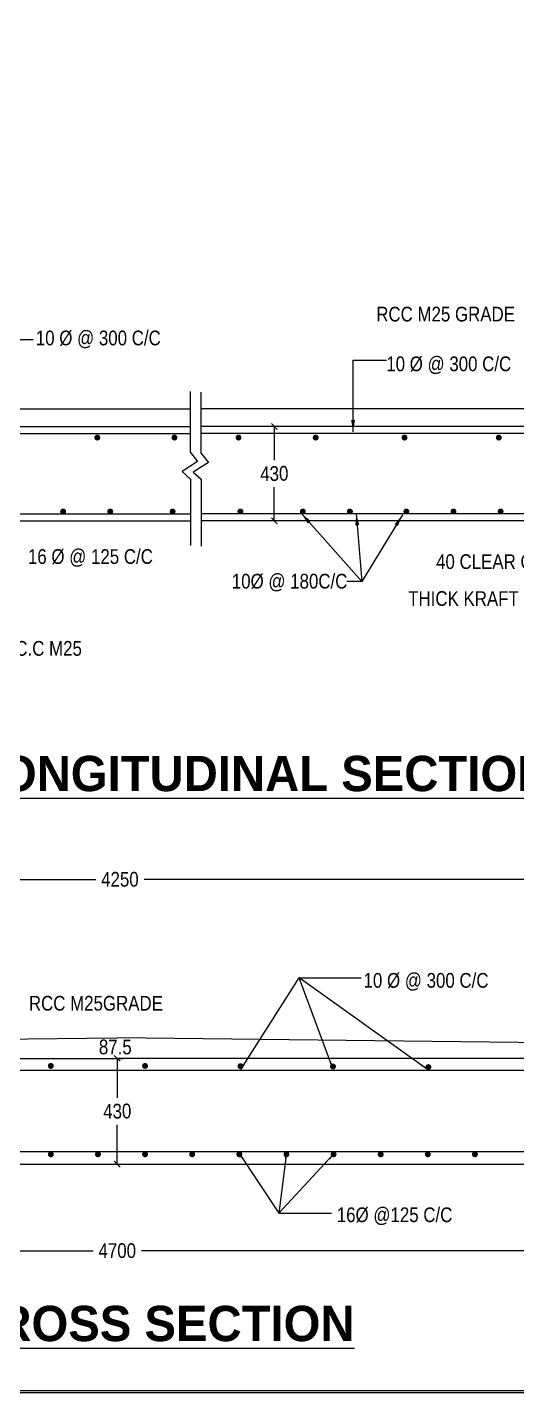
# Model space of a CAD drawing. Header units: millimetres. Extents: x 524317 to 595079, y -152202 to -104609.
# Drawn here: x 554886 to 563194, y -152202 to -129013 of the extents above; entities that cross this region are included whole.
import ezdxf

# ---------------------------------------------------------------- set-up
doc = ezdxf.new("R2010")
doc.units = ezdxf.units.MM
doc.header["$LTSCALE"] = 300
doc.header["$MEASUREMENT"] = 0
doc.layers.add('MAIN', color=7, linetype='Continuous')
doc.styles.add('ARIAL NARROW', font='ARIALN.TTF', dxfattribs={"height": 250})
doc.styles.add('CITYBLUEPR', font='cityb___.ttf')
doc.dimstyles.new('STANDARD$0', dxfattribs={"dimscale": 88.888889, "dimtxt": 0.02, "dimasz": 0.02, "dimexe": 0.05, "dimexo": 0.1, "dimgap": 0.002, "dimtad": 2, "dimdec": 0, "dimzin": 1, "dimdsep": 46, "dimtxsty": 'Standard', "dimcen": 0.09, "dimadec": 0, "dimazin": 0, "dimtfac": 1, "dimtdec": 4, "dimtofl": 0, "dimtmove": 0, "dimatfit": 3, "dimfxl": 1, "dimtolj": 1, "dimtzin": 1, "dimarcsym": 0})
doc.dimstyles.new('STANDARD$7', dxfattribs={"dimtxt": 2, "dimasz": 2, "dimexe": 1.25, "dimexo": 0.625, "dimtad": 1, "dimdec": 0, "dimlfac": 0.5, "dimdsep": 46, "dimtxsty": 'ARIAL NARROW', "dimcen": 2.5, "dimdle": 0.1, "dimse1": 1, "dimse2": 1, "dimadec": 0, "dimazin": 0, "dimtfac": 1, "dimtdec": 0, "dimtmove": 0, "dimatfit": 3, "dimfxl": 1, "dimtolj": 1, "dimtzin": 0, "dimarcsym": 0})

# ---------------------------------------------------------------- blocks, each defined once
blk = doc.blocks.new('_Oblique')
at = {"color": 0, "linetype": 'ByBlock', "lineweight": -2}
blk.add_line((-0.5, -0.5), (0.5, 0.5), dxfattribs=at)
blk = doc.blocks.new('*D30')
at = {"layer": 'Defpoints', "color": 0, "lineweight": 9, "transparency": 16777216}
for p in [(547913, -143478), (565004, -143484), (565004, -143846)]:
    blk.add_point(p, dxfattribs=at)
at = {"layer": 'MAIN', "color": 0, "lineweight": -2, "transparency": 16777216}
for p, q in [((547913, -143484), (556049, -143484)), ((565004, -143484), (556868, -143484)), ((565004, -143746), (565004, -143384)), ((547913, -143578), (547913, -143584))]:
    blk.add_line(p, q, dxfattribs=at)
at = {"layer": 'MAIN', "color": 0, "lineweight": -2, "transparency": 16777216, "xscale": 100, "yscale": 100, "zscale": 100, "rotation": 180}
blk.add_blockref('_Oblique', (547913, -143484), dxfattribs=at)
at = {"layer": 'MAIN', "color": 0, "lineweight": -2, "transparency": 16777216, "xscale": 100, "yscale": 100, "zscale": 100}
blk.add_blockref('_Oblique', (565004, -143484), dxfattribs=at)
at = {"layer": 'MAIN', "color": 0, "lineweight": 9, "transparency": 16777216, "insert": (556458, -143484), "char_height": 250, "attachment_point": 5, "style": 'ARIAL NARROW'}
blk.add_mtext('\\A1;4250', dxfattribs=at)
blk = doc.blocks.new('*D31')
at = {"layer": 'Defpoints', "color": 0, "lineweight": 9, "transparency": 16777216}
for p in [(547013, -149368), (565813, -149368), (565813, -149790)]:
    blk.add_point(p, dxfattribs=at)
at = {"layer": 'MAIN', "color": 0, "lineweight": -2, "transparency": 16777216}
for p, q in [((547013, -149468), (547013, -149890)), ((565813, -149468), (565813, -149890)), ((547013, -149790), (556003, -149790)), ((565813, -149790), (556822, -149790))]:
    blk.add_line(p, q, dxfattribs=at)
at = {"layer": 'MAIN', "color": 0, "lineweight": -2, "transparency": 16777216, "xscale": 100, "yscale": 100, "zscale": 100, "rotation": 180}
blk.add_blockref('_Oblique', (547013, -149790), dxfattribs=at)
at = {"layer": 'MAIN', "color": 0, "lineweight": -2, "transparency": 16777216, "xscale": 100, "yscale": 100, "zscale": 100}
blk.add_blockref('_Oblique', (565813, -149790), dxfattribs=at)
at = {"layer": 'MAIN', "color": 0, "lineweight": 9, "transparency": 16777216, "insert": (556413, -149790), "char_height": 250, "attachment_point": 5, "style": 'ARIAL NARROW'}
blk.add_mtext('\\A1;4700', dxfattribs=at)
blk = doc.blocks.new('*D41')
at = {"layer": 'Defpoints', "color": 0, "lineweight": 9, "transparency": 16777216}
for p in [(556279, -146524), (556279, -148321), (556413, -148321)]:
    blk.add_point(p, dxfattribs=at)
at = {"layer": 'MAIN', "color": 0, "lineweight": -2, "transparency": 16777216}
for p, q in [((556379, -146524), (556513, -146524)), ((556413, -146524), (556413, -147195)), ((556413, -148321), (556413, -147650)), ((556379, -148321), (556513, -148321))]:
    blk.add_line(p, q, dxfattribs=at)
at = {"layer": 'MAIN', "color": 0, "lineweight": -2, "transparency": 16777216, "xscale": 100, "yscale": 100, "zscale": 100}
for p, rotation in [((556413, -146524), 90), ((556413, -148321), 270)]:
    blk.add_blockref('_Oblique', p, dxfattribs=dict(at, rotation=rotation))
at = {"layer": 'MAIN', "color": 0, "lineweight": 9, "transparency": 16777216, "insert": (556413, -147422), "char_height": 250, "attachment_point": 5, "rotation": 1, "style": 'ARIAL NARROW'}
blk.add_mtext('\\A1;430', dxfattribs=at)
blk = doc.blocks.new('*D96')
at = {"layer": 'Defpoints', "color": 0, "lineweight": 9, "transparency": 16777216}
for p in [(559154, -135793), (559079, -137393), (559154, -137393)]:
    blk.add_point(p, dxfattribs=at)
at = {"layer": 'MAIN', "color": 0, "lineweight": -2, "transparency": 16777216}
for p, q in [((559054, -135793), (558979, -135793)), ((559079, -135793), (559079, -136365)), ((559079, -137393), (559079, -136821)), ((559054, -137393), (558979, -137393))]:
    blk.add_line(p, q, dxfattribs=at)
at = {"layer": 'MAIN', "color": 0, "lineweight": -2, "transparency": 16777216, "xscale": 100, "yscale": 100, "zscale": 100}
for p, rotation in [((559079, -135793), 90), ((559079, -137393), 270)]:
    blk.add_blockref('_Oblique', p, dxfattribs=dict(at, rotation=rotation))
at = {"layer": 'MAIN', "color": 0, "lineweight": 9, "transparency": 16777216, "insert": (559079, -136593), "char_height": 250, "attachment_point": 5, "rotation": 1, "style": 'ARIAL NARROW'}
blk.add_mtext('\\A1;430', dxfattribs=at)

msp = doc.modelspace()

# ---------------------------------------------------------------- linework, layer by layer
at = {"color": 0, "linetype": 'ByBlock', "lineweight": 9}
for points in [[(524316.8, -104609.5), (595078.7, -104609.5), (595078.7, -152201.6), (524316.8, -152201.6)], [(524346.8, -104639.5), (595048.7, -104639.5), (595048.7, -152171.6), (524346.8, -152171.6)]]:
    msp.add_lwpolyline(points, close=True, dxfattribs=at)
at = {"layer": 'MAIN', "color": 0, "lineweight": 9}
for p, q in [((557654.1, -136236.9), (557654.1, -135198.2)), ((557836.2, -136249.4), (557836.2, -135210.6)), ((547856.6, -135493), (557654.1, -135493)), ((567999.3, -135493), (557836.2, -135493)), ((547856.6, -135793), (557654.1, -135793)), ((567999.3, -135793), (557836.2, -135793)), ((548056.6, -135913), (557654.1, -135913)), ((567799.3, -135913), (557836.2, -135913)), ((557654.1, -136236.9), (557777.8, -136388.7)), ((557836.2, -136249.4), (557959.9, -136401.2)), ((557777.8, -136388.7), (557516.8, -136558.2)), ((557516.8, -136558.2), (557654.1, -136687.7)), ((557959.9, -136401.2), (557698.9, -136566.1)), ((557698.9, -136566.1), (557836.2, -136689.6)), ((557654.1, -136687.7), (557654.1, -137813.5)), ((557836.2, -136689.6), (557836.2, -137826)), ((548056.6, -137273), (557654.1, -137273)), ((567799.3, -137273), (557836.2, -137273)), ((547808.6, -137393), (557654.1, -137393)), ((568047.3, -137393), (557836.2, -137393)), ((547990.8, -146273.8), (556412.5, -146173.8)), ((564834.3, -146273.8), (556412.5, -146173.8)), ((548012.5, -146523.8), (556412.5, -146523.8)), ((564812.5, -146523.8), (556412.5, -146523.8)), ((547212.5, -146723.8), (565612.5, -146723.8)), ((547212.5, -148105.2), (565612.5, -148105.2)), ((547012.5, -148320.8), (565812.5, -148320.8)), ((595048.7, -152171.6), (524346.8, -152171.6))]:
    msp.add_line(p, q, dxfattribs=at)
at = {"layer": 'MAIN', "color": 0, "lineweight": 9, "const_width": 50}
for points in [[(556049.3, -135980.8, 1), (556099.3, -135980.8, 1)], [(557359, -135980.8, 1), (557409, -135980.8, 1)], [(558496.9, -135980.8, -1), (558446.9, -135980.8, -1)], [(559806.6, -135980.8, -1), (559756.6, -135980.8, -1)], [(561314.4, -135980.8, -1), (561264.4, -135980.8, -1)], [(562914.4, -135980.8, -1), (562864.4, -135980.8, -1)], [(555468.5, -137236.3, 1), (555518.5, -137236.3, 1)], [(556268.5, -137236.3, 1), (556318.5, -137236.3, 1)], [(557327.4, -137236.3, 1), (557377.4, -137236.3, 1)], [(558528.4, -137236.3, -1), (558478.4, -137236.3, -1)], [(559587.4, -137236.3, -1), (559537.4, -137236.3, -1)], [(560387.4, -137236.3, -1), (560337.4, -137236.3, -1)], [(561345.9, -137236.3, -1), (561295.9, -137236.3, -1)], [(562145.9, -137236.3, -1), (562095.9, -137236.3, -1)], [(562945.9, -137236.3, -1), (562895.9, -137236.3, -1)], [(555259.9, -146652.1, -1), (555309.9, -146652.1, -1)], [(556859.9, -146652.1, -1), (556909.9, -146652.1, -1)], [(558479.3, -146657.2, 1), (558529.3, -146657.2, 1)], [(560050.1, -146661.8, -1), (560100.1, -146661.8, -1)], [(561669.6, -146671.5, -1), (561719.6, -146671.5, -1)], [(555259.9, -148153.3, -1), (555309.9, -148153.3, -1)], [(556059.9, -148153.3, -1), (556109.9, -148153.3, -1)], [(556859.9, -148153.3, -1), (556909.9, -148153.3, -1)], [(557659.9, -148153.3, -1), (557709.9, -148153.3, -1)], [(558459.9, -148153.3, -1), (558509.9, -148153.3, -1)], [(559259.9, -148153.3, -1), (559309.9, -148153.3, -1)], [(560059.9, -148153.3, -1), (560109.9, -148153.3, -1)], [(560859.9, -148153.3, -1), (560909.9, -148153.3, -1)], [(561659.9, -148153.3, -1), (561709.9, -148153.3, -1)], [(562459.9, -148153.3, -1), (562509.9, -148153.3, -1)]]:
    msp.add_lwpolyline(points, format="xyb", close=True, dxfattribs=at)

# ---------------------------------------------------------------- texts
at = {"layer": 'MAIN', "color": 0, "lineweight": 9}
for s, height, style, p in [('RCC M25 GRADE', 250, 'ARIAL NARROW', (560810, -134008.9)), (' 10 %%C @ 300 C/C', 250, 'ARIAL NARROW', (554950.8, -134414.2)), ('10 %%C @ 300 C/C', 250, 'ARIAL NARROW', (560979.8, -134853.7)), ('16 %%C @ 125 C/C', 250, 'ARIAL NARROW', (554896.6, -138125.9)), ('40 CLEAR COVER', 250, 'ARIAL NARROW', (561825.3, -138212.2)), ('10%%C @ 180C/C', 250, 'ARIAL NARROW', (558357.7, -138544.7)), ('THICK KRAFT PAPER', 250, 'ARIAL NARROW', (561352.2, -138839.3)), ('BED BLOCK IN R.C.C M25', 250, 'ARIAL NARROW', (552312.2, -139685.7)), ('%%ULONGITUDINAL SECTION', 600, 'CITYBLUEPR', (553930.9, -141985.8)), ('10 %%C @ 300 C/C', 250, 'ARIAL NARROW', (560594.1, -145324.1)), ('RCC M25GRADE', 250, 'ARIAL NARROW', (554913, -145712.6)), ('16%%C @125 C/C', 250, 'ARIAL NARROW', (560139.5, -149304.8)), ('%%UCROSS SECTION', 600, 'CITYBLUEPR', (553798.5, -151326.3))]:
    msp.add_text(s, height=height, dxfattribs=dict(at, style=style)).set_placement(p)
at = {"layer": 'MAIN', "color": 0, "lineweight": 9, "insert": (556379.5, -146331.4), "char_height": 250, "attachment_point": 5, "style": 'ARIAL NARROW'}
msp.add_mtext('87.5', dxfattribs=at)

# ---------------------------------------------------------------- dimensions: what is measured, and where the dimension line sits
at = {"layer": 'MAIN', "color": 0, "lineweight": 9}
for base, p1, p2, picture, middle in [((559078.5, -137393), (559154.1, -135793), (559154.1, -137393), '*D96', (559078.5, -136593)), ((556412.5, -148320.8), (556279.1, -146523.8), (556279.1, -148320.8), '*D41', (556412.5, -147422.3))]:
    dim = msp.add_linear_dim(base=base, p1=p1, p2=p2, angle=90, text='430', dimstyle='STANDARD$0', override={"dimscale": 1, "dimtxt": 250, "dimasz": 100, "dimexe": 100, "dimexo": 100, "dimgap": 100, "dimtad": 0, "dimtoh": 1, "dimzin": 0, "dimtxsty": 'ARIAL NARROW', "dimblk1": 'Oblique', "dimblk2": 'Oblique', "dimsah": 1, "dimtzin": 0}, dxfattribs=at)
    dim.commit()
    dim.dimension.update_dxf_attribs({"geometry": picture, "text_midpoint": middle, "text_rotation": 1})
for base, p1, p2, text, picture, middle in [((565004.2, -143483.8), (547912.5, -143478), (565004.2, -143846.1), '4250', '*D30', (556458.4, -143483.8)), ((565812.5, -149789.7), (547012.5, -149367.8), (565812.5, -149367.8), '4700', '*D31', (556412.5, -149789.7))]:
    dim = msp.add_linear_dim(base=base, p1=p1, p2=p2, text=text, dimstyle='STANDARD$0', override={"dimscale": 1, "dimtxt": 250, "dimasz": 100, "dimexe": 100, "dimexo": 100, "dimgap": 100, "dimtad": 0, "dimtoh": 1, "dimzin": 0, "dimtxsty": 'ARIAL NARROW', "dimblk1": 'Oblique', "dimblk2": 'Oblique', "dimsah": 1, "dimtzin": 0}, dxfattribs=at)
    dim.commit()
    dim.dimension.update_dxf_attribs({"geometry": picture, "text_midpoint": middle})

# ---------------------------------------------------------------- leaders
for points, override in [([(554568.4, -135908), (553768, -134316.9), (554987.6, -134316.9)], {"dimtxt": 250, "dimasz": 200, "dimexe": 100, "dimexo": 100, "dimgap": 100, "dimtad": 0, "dimtoh": 1, "dimlfac": 1, "dimzin": 0, "dimtxsty": 'ARIAL NARROW', "dimcen": 0.09, "dimtdec": 4, "dimtofl": 0}), ([(560415.5, -135881.4), (560416.4, -134666.4), (560984.8, -134666.4)], {"dimtxt": 250, "dimasz": 200, "dimexe": 100, "dimexo": 100, "dimgap": 100, "dimtad": 0, "dimtoh": 1, "dimlfac": 1, "dimzin": 0, "dimtxsty": 'ARIAL NARROW', "dimcen": 0.09, "dimtdec": 4, "dimtofl": 0}), ([(559539.4, -137270.3), (560567.6, -138423.2)], {"dimtxt": 250, "dimasz": 200, "dimexe": 100, "dimexo": 100, "dimgap": 100, "dimtad": 0, "dimtoh": 1, "dimlfac": 1, "dimzin": 0, "dimtxsty": 'ARIAL NARROW', "dimcen": 0.09, "dimtdec": 4, "dimtofl": 0}), ([(560470.6, -137270.3), (560567.6, -138423.2)], {"dimtxt": 250, "dimasz": 200, "dimexe": 100, "dimexo": 100, "dimgap": 100, "dimtad": 0, "dimtoh": 1, "dimlfac": 1, "dimzin": 0, "dimtxsty": 'ARIAL NARROW', "dimcen": 0.09, "dimtdec": 4, "dimtofl": 0}), ([(561253.2, -137295.3), (560567.6, -138423.2), (560310.3, -138423.2)], {"dimtxt": 250, "dimasz": 200, "dimexe": 100, "dimexo": 100, "dimgap": 100, "dimtad": 0, "dimtoh": 1, "dimlfac": 1, "dimzin": 0, "dimtxsty": 'ARIAL NARROW', "dimcen": 0.09, "dimtdec": 4, "dimtofl": 0}), ([(558509.9, -146715.5), (559500.6, -145153.6)], {"dimtxt": 250, "dimasz": 100, "dimexe": 100, "dimexo": 100, "dimgap": 100, "dimtad": 0, "dimtoh": 1, "dimlfac": 1, "dimzin": 0, "dimtxsty": 'ARIAL NARROW', "dimcen": 0.09, "dimtdec": 4, "dimtofl": 0}), ([(560070.8, -146694.9), (559500.6, -145153.6)], {"dimtxt": 250, "dimasz": 100, "dimexe": 100, "dimexo": 100, "dimgap": 100, "dimtad": 0, "dimtoh": 1, "dimlfac": 1, "dimzin": 0, "dimtxsty": 'ARIAL NARROW', "dimcen": 0.09, "dimtdec": 4, "dimtofl": 0}), ([(561665.2, -146700.1), (559500.6, -145153.6), (560554.6, -145153.6)], {"dimtxt": 250, "dimasz": 100, "dimexe": 100, "dimexo": 100, "dimgap": 100, "dimtad": 0, "dimtoh": 1, "dimlfac": 1, "dimzin": 0, "dimtxsty": 'ARIAL NARROW', "dimcen": 0.09, "dimtdec": 4, "dimtofl": 0}), ([(558474.3, -148129.9), (559153.7, -149150.3), (560047.4, -149150.3)], {"dimtxt": 250, "dimasz": 100, "dimexe": 100, "dimexo": 100, "dimgap": 100, "dimtad": 0, "dimtoh": 1, "dimlfac": 1, "dimzin": 0, "dimtxsty": 'ARIAL NARROW', "dimcen": 0.09, "dimtdec": 4, "dimtofl": 0}), ([(559287.1, -148127.7), (559153.7, -149150.3)], {"dimtxt": 250, "dimasz": 100, "dimexe": 100, "dimexo": 100, "dimgap": 100, "dimtad": 0, "dimtoh": 1, "dimlfac": 1, "dimzin": 0, "dimtxsty": 'ARIAL NARROW', "dimcen": 0.09, "dimtdec": 4, "dimtofl": 0}), ([(560084.9, -148153.3), (559153.7, -149150.3)], {"dimtxt": 250, "dimasz": 100, "dimexe": 100, "dimexo": 100, "dimgap": 100, "dimtad": 0, "dimtoh": 1, "dimlfac": 1, "dimzin": 0, "dimtxsty": 'ARIAL NARROW', "dimcen": 0.09, "dimtdec": 4, "dimtofl": 0})]:
    msp.add_leader(points, dimstyle='STANDARD$7', override=override, dxfattribs=at)

doc.saveas('drawing.dxf')
